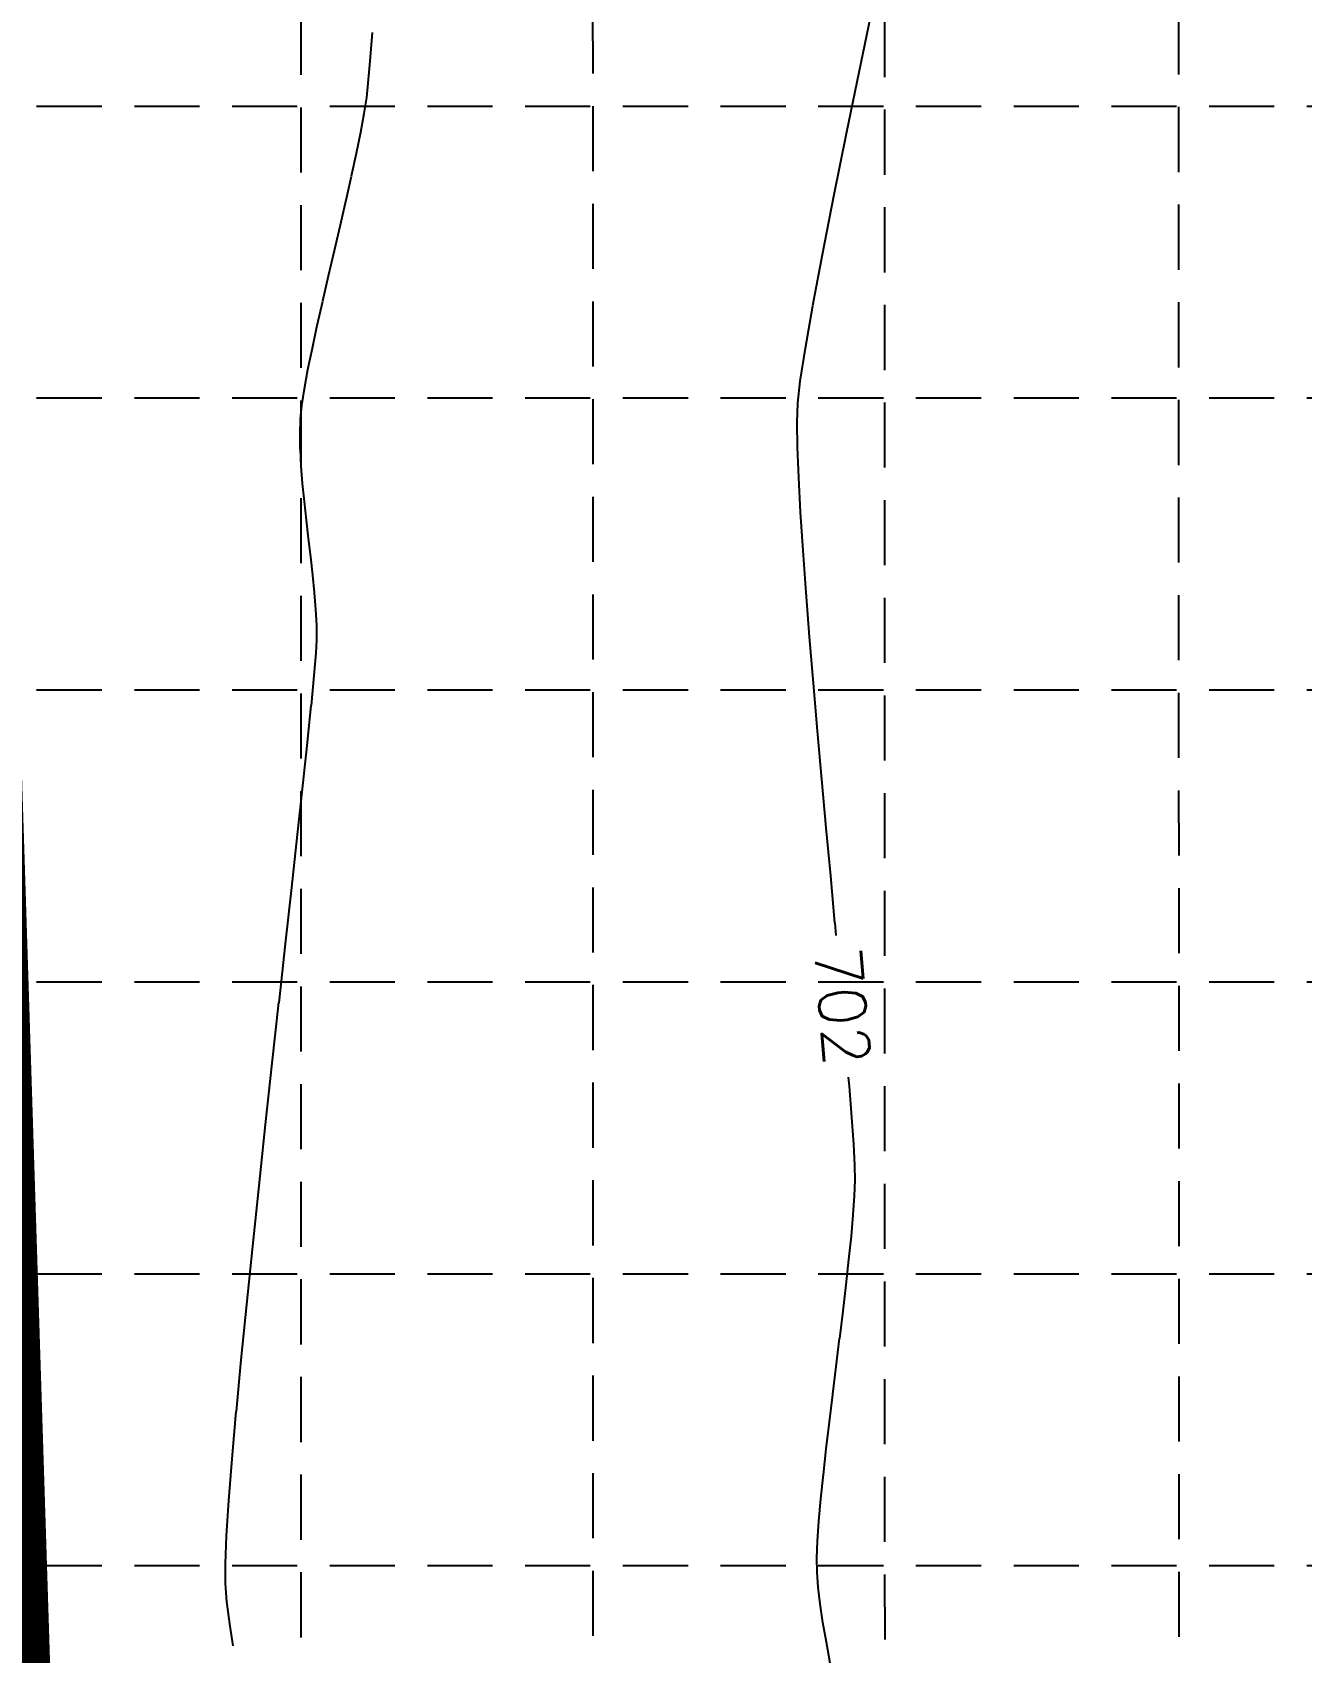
# Model space of a CAD drawing. Extents: x 5513 to 6525, y 3862 to 5479.
# Drawn here: x 6222.9 to 6332.5, y 4612.6 to 4752.6 of the extents above; entities that cross this region are included whole.
import ezdxf

# ---------------------------------------------------------------- set-up
doc = ezdxf.new("R2010")
doc.units = 0
doc.header["$LTSCALE"] = 50
doc.header["$MEASUREMENT"] = 0
doc.linetypes.add('DASH', pattern=[0.375, 0.25, -0.125])
doc.linetypes.add('HIDDEN', pattern=[0.375, 0.25, -0.125])
for name, color, linetype in [('CONT-MNR', 14, 'Continuous'), ('GRID', 254, 'HIDDEN'), ('LIMITS OF DISTURBANCE', 1, 'DASH')]:
    doc.layers.add(name, color=color, linetype=linetype)
doc.styles.add('L80', font='simplex', dxfattribs={"height": 4})

msp = doc.modelspace()

# ---------------------------------------------------------------- linework, layer by layer
at = {"layer": 'CONT-MNR', "color": 42}
for points, elevation in [([(6294.45, 4749.98), (6295.76, 4756.27)], 702), ([(6251.9, 4748.21), (6252.07, 4750.11)], 703), ([(6251.25, 4743.95), (6251.55, 4745.57)], 703), ([(6292.11, 4738.43), (6293.23, 4743.99)], 702), ([(6291.12, 4733.38), (6292.11, 4738.43)], 702), ([(6248.46, 4731.54), (6248.98, 4733.75)], 703), ([(6246.69, 4723.45), (6247.07, 4725.29)], 703), ([(6246.39, 4721.79), (6246.69, 4723.45)], 703), ([(6288.99, 4720.55), (6289.2, 4722.44)], 702), ([(6246.17, 4720.35), (6246.39, 4721.79)], 703), ([(6246.05, 4719.17), (6246.17, 4720.35)], 703), ([(6246.11, 4715.11), (6246.03, 4716.56)], 703), ([(6246.23, 4713.6), (6246.11, 4715.11)], 703), ([(6289.23, 4711.14), (6289.07, 4714.13)], 702), ([(6246.38, 4712.04), (6246.23, 4713.6)], 703), ([(6246.74, 4708.85), (6246.56, 4710.45)], 703), ([(6247.25, 4704.18), (6247.1, 4705.7)], 703), ([(6247.37, 4702.73), (6247.25, 4704.18)], 703), ([(6247.46, 4700.1), (6247.44, 4701.37)], 703), ([(6290.34, 4696.36), (6290.01, 4700.37)], 702), ([(6246.98, 4694.43), (6247.23, 4697.03)], 703), ([(6291.83, 4679.7), (6291.45, 4683.85)], 702), ([(6243.61, 4663.51), (6244.18, 4668.75)], 703), ([(6243.03, 4658.21), (6243.61, 4663.51)], 703), ([(6293.94, 4653.41), (6293.91, 4654.69)], 702), ([(6293.62, 4648.58), (6293.78, 4650.42)], 702), ([(6241.4, 4642.68), (6241.92, 4647.72)], 703), ([(6293.17, 4644.38), (6293.41, 4646.55)], 702), ([(6292.9, 4642.09), (6293.17, 4644.38)], 702), ([(6240.92, 4637.89), (6241.4, 4642.68)], 703), ([(6240.14, 4629.34), (6240.5, 4633.41)], 703), ([(6239.86, 4625.74), (6240.14, 4629.34)], 703), ([(6239.56, 4620.27), (6239.66, 4622.69)], 703), ([(6290.7, 4622.23), (6290.82, 4623.95)], 702), ([(6239.56, 4618.56), (6239.56, 4620.27)], 703), ([(6239.69, 4616.97), (6239.56, 4618.56)], 703), ([(6239.96, 4614.88), (6239.69, 4616.97)], 703), ([(6291.46, 4613.48), (6291.16, 4615.2)], 702)]:
    msp.add_lwpolyline(points, dxfattribs=dict(at, elevation=elevation))
at = {"layer": 'CONT-MNR', "color": 42, "extrusion": (0.996835, -0.079494, 0), "elevation": 5854.68}
msp.add_lwpolyline([(5232.08, 703), (5234.56, 703)], dxfattribs=at)
at = {"layer": 'CONT-MNR', "color": 42, "extrusion": (0.979682, -0.200555, 0), "elevation": 5213.93}
msp.add_lwpolyline([(5909.75, 702), (5915.85, 702)], dxfattribs=at)
at = {"layer": 'CONT-MNR', "color": 42, "extrusion": (0.994045, -0.108971, 0), "elevation": 5697.25}
msp.add_lwpolyline([(5399.95, 703), (5401.21, 703)], dxfattribs=at)
at = {"layer": 'CONT-MNR', "color": 42, "extrusion": (0.988332, -0.152315, 0), "elevation": 5455.78}
msp.add_lwpolyline([(5642.41, 703), (5643.81, 703)], dxfattribs=at)
at = {"layer": 'CONT-MNR', "color": 42, "extrusion": (0.979748, -0.200234, 0), "elevation": 5174.75}
msp.add_lwpolyline([(5897.74, 703), (5899.59, 703)], dxfattribs=at)
at = {"layer": 'CONT-MNR', "color": 42, "extrusion": (0.977201, -0.212315, 0), "elevation": 5101.54}
msp.add_lwpolyline([(5959.18, 703), (5961.18, 703)], dxfattribs=at)
at = {"layer": 'CONT-MNR', "color": 42, "extrusion": (0.975476, -0.220104, 0), "elevation": 5053.84}
msp.add_lwpolyline([(5997.55, 703), (5999.68, 703)], dxfattribs=at)
at = {"layer": 'CONT-MNR', "color": 42, "extrusion": (0.974418, -0.224744, 0), "elevation": 5025.24}
msp.add_lwpolyline([(6019.33, 703), (6021.54, 703)], dxfattribs=at)
at = {"layer": 'CONT-MNR', "color": 42, "extrusion": (0.973933, -0.226835, 0), "elevation": 5012.31}
msp.add_lwpolyline([(6027.84, 703), (6030.1, 703)], dxfattribs=at)
at = {"layer": 'CONT-MNR', "color": 42, "extrusion": (0.982811, -0.184617, 0), "elevation": 5309.12}
msp.add_lwpolyline([(5808.98, 702), (5813.47, 702)], dxfattribs=at)
at = {"layer": 'CONT-MNR', "color": 42, "extrusion": (0.974555, -0.224146, 0), "elevation": 5028.92}
msp.add_lwpolyline([(6009.5, 703), (6011.72, 703)], dxfattribs=at)
at = {"layer": 'CONT-MNR', "color": 42, "extrusion": (0.9757, -0.21911, 0), "elevation": 5059.89}
msp.add_lwpolyline([(5981.29, 703), (5983.44, 703)], dxfattribs=at)
at = {"layer": 'CONT-MNR', "color": 42, "extrusion": (0.984838, -0.173478, 0), "elevation": 5374.55}
msp.add_lwpolyline([(5744.76, 702), (5748.49, 702)], dxfattribs=at)
at = {"layer": 'CONT-MNR', "color": 42, "extrusion": (0.977499, -0.210938, 0), "elevation": 5109.76}
msp.add_lwpolyline([(5936.71, 703), (5938.75, 703)], dxfattribs=at)
at = {"layer": 'CONT-MNR', "color": 42, "extrusion": (0.988067, -0.154026, 0), "elevation": 5486.77}
msp.add_lwpolyline([(5634.79, 702), (5637.67, 702)], dxfattribs=at)
at = {"layer": 'CONT-MNR', "color": 42, "extrusion": (0.999572, -0.029246, 0), "elevation": 6148.24}
msp.add_lwpolyline([(4900.79, 702), (4902.45, 702)], dxfattribs=at)
at = {"layer": 'CONT-MNR', "color": 42, "extrusion": (0.999458, -0.032928, 0), "elevation": 6087.27}
msp.add_lwpolyline([(4921.03, 703), (4922.28, 703)], dxfattribs=at)
at = {"layer": 'CONT-MNR', "color": 42, "extrusion": (0.999849, 0.01735, 0), "elevation": 6326.92}
msp.add_lwpolyline([(4607.48, 703), (4608.84, 703)], dxfattribs=at)
at = {"layer": 'CONT-MNR', "color": 42, "extrusion": (0.999908, 0.013558, 0), "elevation": 6352.34}
msp.add_lwpolyline([(4631.03, 702), (4633.19, 702)], dxfattribs=at)
at = {"layer": 'CONT-MNR', "color": 42, "extrusion": (0.999274, 0.038106, 0), "elevation": 6464.14}
msp.add_lwpolyline([(4471.05, 702), (4473.66, 702)], dxfattribs=at)
at = {"layer": 'CONT-MNR', "color": 42, "extrusion": (0.994042, 0.109, 0), "elevation": 6722.78}
msp.add_lwpolyline([(4001.51, 703), (4003.11, 703)], dxfattribs=at)
at = {"layer": 'CONT-MNR', "color": 42, "extrusion": (0.997904, 0.06471, 0), "elevation": 6580.91}
msp.add_lwpolyline([(4290.96, 702), (4294.29, 702)], dxfattribs=at)
at = {"layer": 'CONT-MNR', "color": 42, "extrusion": (0.993372, 0.114941, 0), "elevation": 6746.58}
msp.add_lwpolyline([(3958.04, 703), (3959.64, 703)], dxfattribs=at)
at = {"layer": 'CONT-MNR', "color": 42, "extrusion": (0.993961, 0.109729, 0), "elevation": 6725.73}
msp.add_lwpolyline([(3991.79, 703), (3993.37, 703)], dxfattribs=at)
at = {"layer": 'CONT-MNR', "color": 42, "extrusion": (0.997367, 0.072514, 0), "elevation": 6614.27}
msp.add_lwpolyline([(4235.72, 702), (4239.34, 702)], dxfattribs=at)
at = {"layer": 'CONT-MNR', "color": 42, "extrusion": (0.996931, 0.078286, 0), "elevation": 6638.68}
msp.add_lwpolyline([(4193.52, 702), (4197.37, 702)], dxfattribs=at)
at = {"layer": 'CONT-MNR', "color": 42, "extrusion": (0.998595, 0.052988, 0), "elevation": 6487.78}
msp.add_lwpolyline([(4363.72, 703), (4365.09, 703)], dxfattribs=at)
at = {"layer": 'CONT-MNR', "color": 42, "extrusion": (0.998531, -0.054184, 0), "elevation": 5983.61}
msp.add_lwpolyline([(5030.55, 703), (5031.71, 703)], dxfattribs=at)
at = {"layer": 'CONT-MNR', "color": 42, "extrusion": (0.996386, -0.08494, 0), "elevation": 5825.69}
msp.add_lwpolyline([(5210.69, 703), (5212.62, 703)], dxfattribs=at)
at = {"layer": 'CONT-MNR', "color": 42, "extrusion": (0.996309, 0.085843, 0), "elevation": 6670.27}
msp.add_lwpolyline([(4134.9, 702), (4139.04, 702)], dxfattribs=at)
at = {"layer": 'CONT-MNR', "color": 42, "extrusion": (0.994693, -0.102888, 0), "elevation": 5730.82}
msp.add_lwpolyline([(5309.03, 703), (5312.25, 703)], dxfattribs=at)
at = {"layer": 'CONT-MNR', "color": 42, "extrusion": (0.996103, 0.088203, 0), "elevation": 6680.05}
msp.add_lwpolyline([(4114.88, 702), (4119.09, 702)], dxfattribs=at)
at = {"layer": 'CONT-MNR', "color": 42, "extrusion": (0.994334, -0.106303, 0), "elevation": 5712.56}
msp.add_lwpolyline([(5324.91, 703), (5328.67, 703)], dxfattribs=at)
at = {"layer": 'CONT-MNR', "color": 42, "extrusion": (0.99412, -0.108282, 0), "elevation": 5701.95}
msp.add_lwpolyline([(5332.05, 703), (5336.27, 703)], dxfattribs=at)
at = {"layer": 'CONT-MNR', "color": 42, "extrusion": (0.995958, 0.089824, 0), "elevation": 6686.74}
msp.add_lwpolyline([(4099.8, 702), (4104.01, 702)], dxfattribs=at)
at = {"layer": 'CONT-MNR', "color": 42, "extrusion": (0.994003, -0.109356, 0), "elevation": 5696.19}
msp.add_lwpolyline([(5333.61, 703), (5338.2, 703)], dxfattribs=at)
at = {"layer": 'CONT-MNR', "color": 42, "extrusion": (0.993955, -0.109785, 0), "elevation": 5693.88}
msp.add_lwpolyline([(5331.17, 703), (5336.07, 703)], dxfattribs=at)
at = {"layer": 'CONT-MNR', "color": 42, "extrusion": (0.995844, 0.091071, 0), "elevation": 6691.87}
msp.add_lwpolyline([(4083.18, 702), (4087.25, 702)], dxfattribs=at)
at = {"layer": 'CONT-MNR', "color": 42, "extrusion": (0.99588, 0.090676, 0), "elevation": 6690.25}
msp.add_lwpolyline([(4084.74, 702), (4085.83, 702)], dxfattribs=at)
at = {"layer": 'CONT-MNR', "color": 42, "extrusion": (0.993964, -0.109704, 0), "elevation": 5694.32}
msp.add_lwpolyline([(5325.58, 703), (5330.7, 703)], dxfattribs=at)
at = {"layer": 'CONT-MNR', "color": 42, "extrusion": (0.996489, 0.083722, 0), "elevation": 6661.62}
msp.add_lwpolyline([(4118.28, 702), (4119.05, 702)], dxfattribs=at)
at = {"layer": 'CONT-MNR', "color": 42, "extrusion": (0.996947, 0.07808, 0), "elevation": 6638.2}
msp.add_lwpolyline([(4153.19, 702), (4155.92, 702)], dxfattribs=at)
at = {"layer": 'CONT-MNR', "color": 42, "extrusion": (0.994283, -0.106773, 0), "elevation": 5709.97}
msp.add_lwpolyline([(5292.84, 703), (5298.17, 703)], dxfattribs=at)
at = {"layer": 'CONT-MNR', "color": 42, "extrusion": (0.997621, 0.068944, 0), "elevation": 6599.88}
msp.add_lwpolyline([(4211.52, 702), (4213.82, 702)], dxfattribs=at)
at = {"layer": 'CONT-MNR', "color": 42, "extrusion": (0.998594, 0.053005, 0), "elevation": 6531.79}
msp.add_lwpolyline([(4314.54, 702), (4316.36, 702)], dxfattribs=at)
at = {"layer": 'CONT-MNR', "color": 42, "extrusion": (0.994492, -0.104811, 0), "elevation": 5720.41}
msp.add_lwpolyline([(5276.34, 703), (5281.57, 703)], dxfattribs=at)
at = {"layer": 'CONT-MNR', "color": 42, "extrusion": (0.997716, -0.06755, 0), "elevation": 5965.27}
msp.add_lwpolyline([(5064.94, 702), (5066.57, 702)], dxfattribs=at)
at = {"layer": 'CONT-MNR', "color": 42, "extrusion": (0.999386, -0.035026, 0), "elevation": 6127.08}
msp.add_lwpolyline([(4869.64, 702), (4871.01, 702)], dxfattribs=at)
at = {"layer": 'CONT-MNR', "color": 42, "extrusion": (0.994796, -0.101889, 0), "elevation": 5787.22}
msp.add_lwpolyline([(5263.6, 702), (5265.64, 702)], dxfattribs=at)
at = {"layer": 'CONT-MNR', "color": 42, "extrusion": (0.992661, -0.12093, 0), "elevation": 5685.35}
msp.add_lwpolyline([(5366.64, 702), (5369.02, 702)], dxfattribs=at)
at = {"layer": 'CONT-MNR', "color": 42, "extrusion": (0.992454, -0.122617, 0), "elevation": 5676.21}
msp.add_lwpolyline([(5373.87, 702), (5376.3, 702)], dxfattribs=at)
at = {"layer": 'CONT-MNR', "color": 42, "extrusion": (0.995561, -0.094117, 0), "elevation": 5776.72}
msp.add_lwpolyline([(5200.18, 703), (5204.67, 703)], dxfattribs=at)
at = {"layer": 'CONT-MNR', "color": 42, "extrusion": (0.99247, -0.122484, 0), "elevation": 5676.94}
msp.add_lwpolyline([(5370.68, 702), (5373.11, 702)], dxfattribs=at)
at = {"layer": 'CONT-MNR', "color": 42, "extrusion": (0.992708, -0.120541, 0), "elevation": 5687.44}
msp.add_lwpolyline([(5357.15, 702), (5359.55, 702)], dxfattribs=at)
at = {"layer": 'CONT-MNR', "color": 42, "extrusion": (0.993175, -0.11663, 0), "elevation": 5708.49}
msp.add_lwpolyline([(5332.37, 702), (5334.71, 702)], dxfattribs=at)
at = {"layer": 'CONT-MNR', "color": 42, "extrusion": (0.993888, -0.110391, 0), "elevation": 5741.87}
msp.add_lwpolyline([(5294.17, 702), (5296.41, 702)], dxfattribs=at)
at = {"layer": 'CONT-MNR', "color": 42, "extrusion": (0.99487, -0.101165, 0), "elevation": 5790.74}
msp.add_lwpolyline([(5238.57, 702), (5240.67, 702)], dxfattribs=at)
at = {"layer": 'CONT-MNR', "color": 42, "extrusion": (0.99788, -0.065074, 0), "elevation": 5925.62}
msp.add_lwpolyline([(5018.93, 703), (5021.98, 703)], dxfattribs=at)
at = {"layer": 'CONT-MNR', "color": 42, "extrusion": (0.996138, -0.0878, 0), "elevation": 5860.54}
msp.add_lwpolyline([(5158.43, 702), (5160.36, 702)], dxfattribs=at)
at = {"layer": 'CONT-MNR', "color": 42, "extrusion": (0.999263, -0.038395, 0), "elevation": 6108.59}
msp.add_lwpolyline([(4858.87, 702), (4860.35, 702)], dxfattribs=at)
at = {"layer": 'CONT-MNR', "color": 42, "extrusion": (0.999946, 0.010385, 0), "elevation": 6338.29}
msp.add_lwpolyline([(4553.96, 702), (4555.17, 702)], dxfattribs=at)
at = {"layer": 'CONT-MNR', "color": 42, "extrusion": (0.997173, 0.075139, 0), "elevation": 6619.98}
msp.add_lwpolyline([(4132.51, 702), (4133.81, 702)], dxfattribs=at)
at = {"layer": 'CONT-MNR', "color": 42, "extrusion": (0.993127, 0.117039, 0), "elevation": 6788.04}
msp.add_lwpolyline([(3848.78, 702), (3850.24, 702)], dxfattribs=at)
at = {"layer": 'CONT-MNR', "color": 42, "extrusion": (0.989218, 0.146448, 0), "elevation": 6899.22}
msp.add_lwpolyline([(3644.11, 702), (3645.72, 702)], dxfattribs=at)
at = {"layer": 'CONT-MNR', "color": 42, "extrusion": (0.988927, 0.148399, 0), "elevation": 6855.71}
msp.add_lwpolyline([(3636.04, 703), (3637.77, 703)], dxfattribs=at)
at = {"layer": 'CONT-MNR', "color": 42, "extrusion": (0.982945, 0.183898, 0), "elevation": 7032.57}
msp.add_lwpolyline([(3375.99, 702), (3377.82, 702)], dxfattribs=at)
at = {"layer": 'GRID', "color": 253, "linetype": 'HIDDEN', "ltscale": 0.45}
for p, q in [((6322, 3989.58), (6321.81, 5453)), ((6246.15, 3989.53), (6246.03, 5452.43)), ((6271.35, 3989.65), (6271.26, 5452.43)), ((6296.55, 3989.35), (6296.48, 5452.43)), ((5539.82, 4746.22), (6498.25, 4746.22)), ((5539.82, 4721), (6498.25, 4721)), ((5539.82, 4695.78), (6498.25, 4695.78)), ((5539.82, 4670.56), (6498.25, 4670.56)), ((5539.82, 4645.33), (6498.25, 4645.33)), ((5539.82, 4620.11), (6498.25, 4620.11))]:
    msp.add_line(p, q, dxfattribs=at)
at = {"layer": 'LIMITS OF DISTURBANCE', "const_width": 6}
msp.add_lwpolyline([(5572.94, 5127.47), (5544.79, 5069.15), (5566.76, 5054.06), (5603.83, 5054.74), (5603.83, 5018.38), (5855.58, 5025.04), (5860.92, 4528.11), (5834.73, 4513.84), (5868.47, 4470.16), (6224.01, 4479.15), (6251.13, 4517.26), (6223.92, 4532.51), (6207.07, 5065.3), (6308.13, 5070.35), (6318.95, 5080.45), (6280.74, 5136.71)], close=True, dxfattribs=at)

# ---------------------------------------------------------------- texts
at = {"layer": 'CONT-MNR', "color": 42, "insert": (6294.38, 4673.74, 702), "char_height": 4, "width": 15.0476, "attachment_point": 1, "rotation": 275.1339, "style": 'L80'}
msp.add_mtext('\\Fsimplex.shx;\\W1.0000000000;\\T1.0000000000;\\o\\l702', dxfattribs=at)

doc.saveas('drawing.dxf')
